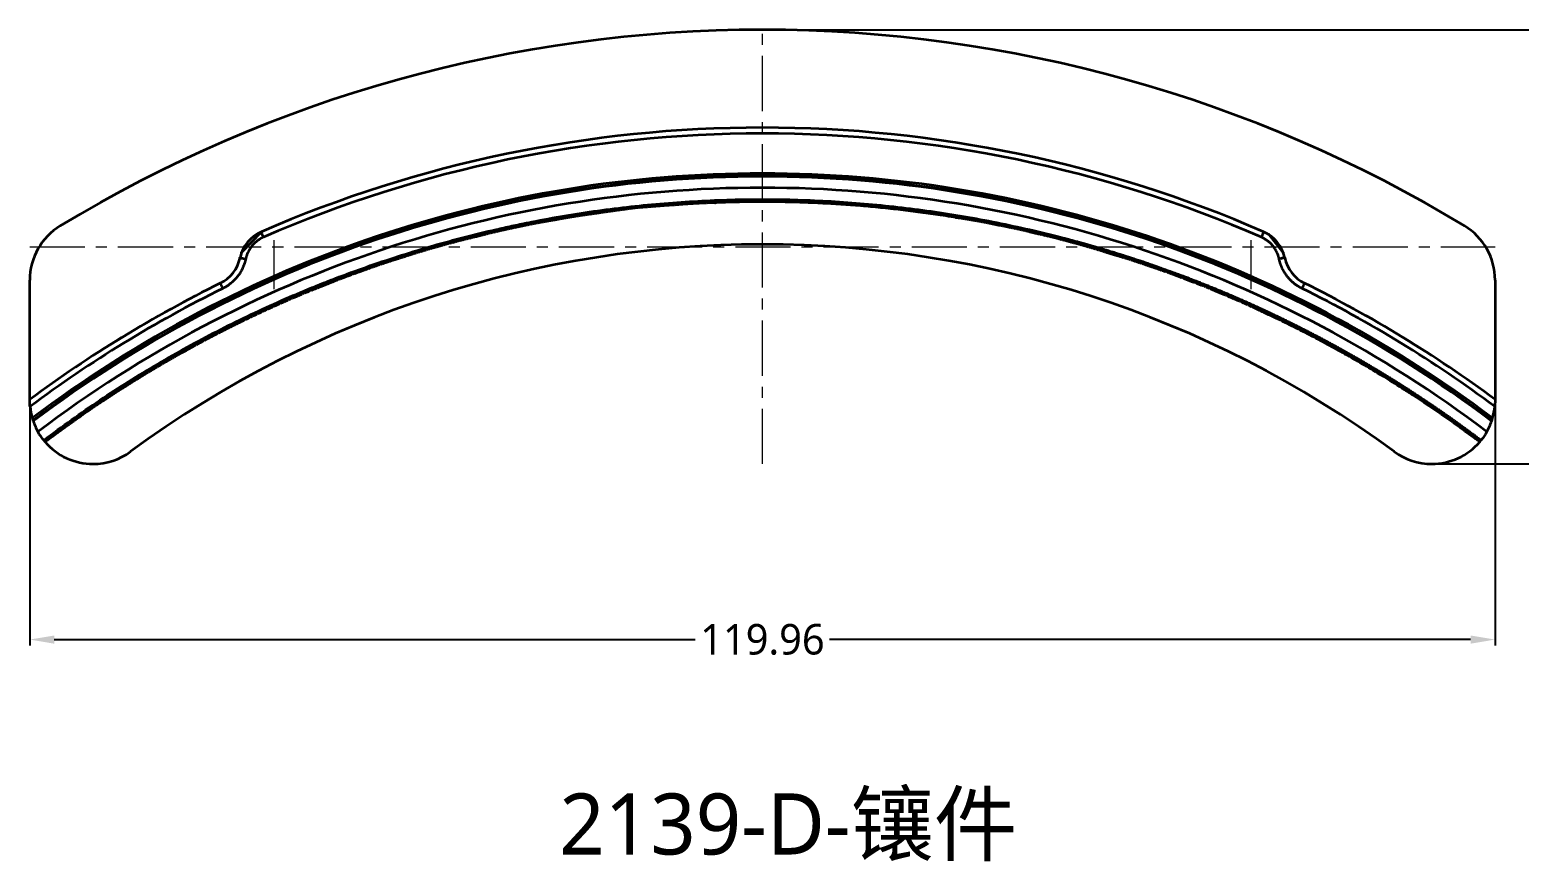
# Model space of a CAD drawing. Header units: millimetres. Extents: x 105 to 303, y 156 to 233.
# Drawn here: x 105.4 to 227.3, y 155.7 to 223.7 of the extents above; entities that cross this region are included whole.
import ezdxf
from ezdxf.lldxf.tags import DXFTag

# ---------------------------------------------------------------- set-up
doc = ezdxf.new("R2010")
doc.units = ezdxf.units.MM
doc.linetypes.add('CENTER', pattern=[50.8, 31.75, -6.35, 6.35, -6.35])
doc.layers.add('4', color=7, linetype='Continuous', true_color=0xffffff)
doc.layers.add('dim', color=82, linetype='Continuous', lineweight=9)
doc.layers.add('screw', color=33, linetype='Continuous', lineweight=13)
doc.styles.add('Capful-A', font='')
doc.styles.get('Capful-A').set_extended_font_data('Microsoft YaHei')
tags = doc.linetypes.add('DASHED', pattern=[25.72, 12.86, -12.86]).pattern_tags.tags
tags[6:7] = [DXFTag(74, 4), DXFTag(75, 0), DXFTag(340, '0'), DXFTag(46, 0.0), DXFTag(50, 0.0), DXFTag(44, 0.0), DXFTag(45, 0.0)]
tags[4:5] = [DXFTag(74, 4), DXFTag(75, 0), DXFTag(340, '0'), DXFTag(46, 0.0), DXFTag(50, 0.0), DXFTag(44, 0.0), DXFTag(45, 0.0)]
doc.dimstyles.new('Capful-A-1.0', dxfattribs={"dimtxt": 2.5, "dimasz": 2.5, "dimexe": 1.5, "dimexo": 1, "dimgap": 1.5, "dimtad": 0, "dimdsep": 46, "dimtxsty": 'Capful-A', "dimcen": 0, "dimclrt": 7, "dimazin": 2, "dimtfac": 1, "dimtmove": 0, "dimatfit": 3, "dimfxl": 0, "dimtolj": 1, "dimtzin": 0, "dimarcsym": 0})

# ---------------------------------------------------------------- blocks, each defined once
blk = doc.blocks.new('*D34')
at = {"layer": 'Defpoints', "color": 0, "transparency": 16777216}
for p in [(165.34, 223.73), (220.14, 188.19), (240.62, 188.19)]:
    blk.add_point(p, dxfattribs=at)
at = {"layer": 'dim', "color": 0, "lineweight": -2, "transparency": 16777216}
for p, q in [((165.84, 223.73), (241.12, 223.73)), ((240.62, 221.73), (240.62, 210.49)), ((240.62, 190.19), (240.62, 201.42)), ((220.64, 188.19), (241.12, 188.19))]:
    blk.add_line(p, q, dxfattribs=at)
at = {"layer": 'dim', "color": 0, "transparency": 16777216}
for points in [[(240.29, 221.73), (240.95, 221.73), (240.62, 223.73)], [(240.29, 190.19), (240.95, 190.19), (240.62, 188.19)]]:
    blk.add_solid(points, dxfattribs=at)
at = {"layer": 'dim', "color": 7, "transparency": 16777216, "insert": (240.62, 205.96), "char_height": 2.5, "attachment_point": 5, "rotation": 90, "style": 'Capful-A', "bg_fill": 3, "box_fill_scale": 1.1, "bg_fill_color": 256, "bg_fill_true_color": 13158600, "bg_fill_transparency": 0}
blk.add_mtext('\\A1;35.53', dxfattribs=at)
blk = doc.blocks.new('*D37')
at = {"layer": 'Defpoints', "color": 0, "transparency": 16777216}
for p in [(225.32, 195.73), (105.36, 193.49), (225.32, 173.82)]:
    blk.add_point(p, dxfattribs=at)
at = {"layer": 'dim', "color": 0, "lineweight": -2, "transparency": 16777216}
for p, q in [((225.32, 195.23), (225.32, 173.32)), ((105.36, 193), (105.36, 173.32)), ((107.36, 173.82), (159.83, 173.82)), ((223.32, 173.82), (170.84, 173.82))]:
    blk.add_line(p, q, dxfattribs=at)
at = {"layer": 'dim', "color": 0, "transparency": 16777216}
for points in [[(107.36, 174.15), (107.36, 173.48), (105.36, 173.82)], [(223.32, 174.15), (223.32, 173.48), (225.32, 173.82)]]:
    blk.add_solid(points, dxfattribs=at)
at = {"layer": 'dim', "color": 7, "transparency": 16777216, "insert": (165.34, 173.82), "char_height": 2.5, "attachment_point": 5, "style": 'Capful-A', "bg_fill": 3, "box_fill_scale": 1.1, "bg_fill_color": 256, "bg_fill_true_color": 13158600, "bg_fill_transparency": 0}
blk.add_mtext('\\A1;119.96', dxfattribs=at)

msp = doc.modelspace()

# ---------------------------------------------------------------- linework, layer by layer
at = {"layer": '4', "color": 7, "linetype": 'Continuous', "lineweight": 35}
for p, q in [((124.305, 207.174), (122.697, 205.498)), ((206.821, 206.963), (206.802, 206.987)), ((207.987, 205.467), (206.856, 206.919)), ((122.665, 205.464), (122.648, 205.446)), ((208.043, 205.396), (208.023, 205.421)), ((105.357, 193.463), (105.357, 203.244)), ((225.317, 203.244), (225.317, 193.463))]:
    msp.add_line(p, q, dxfattribs=at)
at = {"layer": '4', "color": 8, "linetype": 'DASHED', "lineweight": 18}
for p, q in [((124.289, 207.211), (124.289, 207.21)), ((125.338, 206.503), (125.338, 203.103)), ((205.337, 206.503), (205.337, 203.103)), ((206.384, 207.21), (206.384, 207.211)), ((206.856, 206.919), (206.821, 206.963)), ((122.697, 205.498), (122.665, 205.464)), ((208.023, 205.421), (207.987, 205.467)), ((120.926, 203.001), (120.926, 203.001)), ((125.338, 203.103), (125.338, 202.503)), ((205.337, 203.103), (205.337, 202.503)), ((209.747, 203.001), (209.747, 203.001))]:
    msp.add_line(p, q, dxfattribs=at)
at = {"layer": '4', "color": 7, "linetype": 'Continuous', "lineweight": 35}
for centre, radius, start, end in [((165.337, 112.765), 110.96, 90, 121.20185), ((165.337, 112.765), 110.96, 58.79815, 90), ((165.337, 112.765), 102.955, 90, 113.48129), ((165.337, 112.765), 102.477, 90, 113.49086), ((165.337, 112.765), 102.955, 66.51868, 90), ((165.337, 112.765), 102.477, 66.50792, 90), ((165.337, 112.765), 99.202, 90, 127.05451), ((165.337, 112.765), 99.011, 52.90566, 127.09434), ((165.337, 112.765), 99.001, 90, 127.09629), ((165.337, 112.765), 98.958, 90, 127.10451), ((165.337, 112.765), 99.202, 52.94549, 90), ((165.337, 112.765), 99.001, 52.90371, 90), ((165.337, 112.765), 98.958, 52.89549, 90), ((165.337, 112.765), 98.032, 90, 127.22818), ((165.337, 112.765), 98.032, 52.77182, 90), ((110.537, 203.244), 5.18, 121.20185, 180), ((220.137, 203.244), 5.18, 0, 58.79815), ((165.337, 118.801), 87.361, 53.68891, 126.31109), ((165.337, 112.765), 100.547, 116.19589, 126.62216), ((165.337, 112.765), 100.07, 116.20447, 126.80913), ((165.337, 112.765), 100.07, 53.19087, 63.79553), ((165.337, 112.765), 100.547, 53.37784, 63.80423), ((110.537, 193.372), 5.18, 185.39819, 196.11341), ((220.137, 193.372), 5.18, 343.88659, 354.60181), ((110.537, 193.372), 5.18, 198.97339, 209.4959), ((220.137, 193.372), 5.18, 330.5041, 341.02661), ((110.537, 193.372), 5.18, 220.64252, 270), ((110.537, 193.372), 5.18, 270, 306.31109), ((220.137, 193.372), 5.18, 233.68891, 270), ((220.137, 193.372), 5.18, 270, 319.31688)]:
    msp.add_arc(centre, radius, start, end, dxfattribs=at)
at = {"layer": '4', "color": 8, "linetype": 'DASHED', "lineweight": 18}
for radius, start, end in [(102.98, 90, 113.49057), (102.98, 66.62163, 113.38738), (102.98, 66.50943, 90), (100.572, 116.20447, 126.61158), (100.573, 116.3057, 126.61146), (100.572, 53.38842, 63.79564), (100.573, 53.38849, 63.69318)]:
    msp.add_arc((165.337, 112.765), radius, start, end, dxfattribs=at)
at = {"layer": '4', "color": 7, "linetype": 'Continuous', "lineweight": 35}
for centre, major_axis, ratio, start_param, end_param in [((125.524, 204.424), (-2.518, 1.674), 0.9980567, 5.7097251, 6.6587704), ((205.15, 204.424), (2.518, 1.674), 0.9980567, 5.907596, 6.8566258), ((119.612, 205.694), (2.567, -1.598), 0.9980997, 5.7273542, 6.6290818), ((211.061, 205.694), (2.567, 1.598), 0.9980997, 2.7957009, 3.6973566)]:
    msp.add_ellipse(centre, major_axis=major_axis, ratio=ratio, start_param=start_param, end_param=end_param, dxfattribs=at)
for points, degree, knots in [([(106.494, 190.133), (108.001, 191.27), (109.534, 192.359), (112.648, 194.439), (114.228, 195.429), (117.428, 197.311), (120.669, 199.094), (125.631, 201.469), (130.676, 203.545), (135.784, 205.322), (139.22, 206.308), (141.804, 206.975), (143.098, 207.29), (144.609, 207.625), (145.365, 207.785), (145.743, 207.863), (145.932, 207.901), (146.027, 207.92), (146.074, 207.93), (146.098, 207.935), (146.108, 207.937), (146.113, 207.938), (146.115, 207.938), (146.118, 207.939), (147.916, 208.299), (151.526, 208.919), (156.972, 209.541), (160.613, 209.751), (163.344, 209.832), (164.311, 209.847), (165.278, 209.848), (165.363, 209.848), (165.391, 209.848), (165.448, 209.848), (165.59, 209.848), (165.959, 209.847), (166.753, 209.84), (169.252, 209.792), (173.342, 209.571), (178.784, 208.97), (184.197, 208.063), (187.774, 207.254), (189.552, 206.799)], 3, [0, 0, 0, 0, 0.0625, 0.0625, 0.125, 0.125, 0.1875, 0.25, 0.3125, 0.375, 0.4375, 0.4375, 0.46875, 0.484375, 0.4921875, 0.4960937, 0.4980469, 0.4990234, 0.4995117, 0.4997559, 0.4998779, 0.4998779, 0.499939, 0.499939, 0.5, 0.5625, 0.625, 0.6875, 0.6875, 0.71875, 0.7207031, 0.7207031, 0.7216797, 0.7216797, 0.7226562, 0.7265625, 0.734375, 0.75, 0.8125, 0.875, 0.9375, 1, 1, 1, 1]), ([(224.065, 189.995), (223.782, 190.208), (223.169, 190.645), (222.538, 191.132), (221.891, 191.598), (221.237, 192.053), (220.582, 192.506), (219.924, 192.956), (219.264, 193.403), (218.597, 193.84), (217.918, 194.256), (217.911, 194.261), (217.903, 194.265), (217.896, 194.27), (217.889, 194.275), (217.882, 194.279), (217.874, 194.284), (217.867, 194.289), (217.86, 194.293), (217.853, 194.298), (217.846, 194.302), (217.838, 194.307), (217.831, 194.312), (217.824, 194.316), (217.817, 194.321), (217.809, 194.325), (217.802, 194.33), (212.246, 197.877), (206.263, 200.645), (206.255, 200.648), (206.247, 200.652), (206.239, 200.655), (206.231, 200.659), (206.224, 200.663), (206.216, 200.666), (206.208, 200.67), (206.2, 200.673), (206.192, 200.677), (206.185, 200.681), (206.177, 200.684), (206.169, 200.688), (206.161, 200.691), (206.154, 200.695), (206.146, 200.699), (206.138, 200.702), (205.42, 201.048), (204.694, 201.376), (203.962, 201.693), (203.229, 202.006), (202.491, 202.309), (201.76, 202.627), (201.016, 202.911), (200.27, 203.193), (199.527, 203.482), (198.783, 203.768), (198.03, 204.031), (197.277, 204.29), (196.522, 204.547), (195.766, 204.801), (195.007, 205.043), (194.243, 205.269), (194.226, 205.274), (194.21, 205.279), (194.193, 205.284), (194.177, 205.289), (194.161, 205.294), (194.144, 205.299), (194.128, 205.304), (194.111, 205.309), (194.095, 205.314), (194.079, 205.319), (194.062, 205.324), (194.046, 205.329), (194.029, 205.334), (194.013, 205.34), (193.996, 205.345), (193.964, 205.355), (193.947, 205.36), (193.931, 205.365), (193.914, 205.37), (193.898, 205.375), (193.882, 205.38), (193.865, 205.385), (193.849, 205.39), (193.832, 205.395), (193.816, 205.4), (193.8, 205.405), (193.783, 205.41), (193.767, 205.415), (193.75, 205.42), (193.734, 205.425), (193.718, 205.43), (192.958, 205.672), (192.194, 205.898), (191.426, 206.112), (190.657, 206.324), (189.887, 206.53), (189.116, 206.732), (188.341, 206.916), (187.564, 207.096), (186.79, 207.287), (186.012, 207.457), (185.231, 207.618), (184.449, 207.775), (183.668, 207.933), (182.884, 208.075), (182.098, 208.212), (181.31, 208.332), (181.302, 208.334), (181.294, 208.335), (181.285, 208.336), (181.277, 208.338), (181.268, 208.339), (181.26, 208.34), (181.251, 208.342), (181.243, 208.343), (181.234, 208.345), (181.226, 208.346), (181.217, 208.347), (181.209, 208.349), (181.2, 208.35), (181.192, 208.352), (181.183, 208.353), (181.175, 208.354), (174.673, 209.425), (168.086, 209.61), (164.797, 209.703), (161.509, 209.573), (161.492, 209.573), (161.475, 209.572), (161.457, 209.571), (161.44, 209.571), (161.423, 209.57), (161.406, 209.569), (161.389, 209.569), (161.372, 209.568), (160.582, 209.543), (159.792, 209.501), (159.003, 209.453), (158.216, 209.388), (157.427, 209.34), (156.639, 209.278), (155.85, 209.216), (155.062, 209.155), (155.048, 209.154), (155.034, 209.152), (155.019, 209.151), (155.005, 209.149), (154.991, 209.148), (154.976, 209.146), (154.962, 209.145), (154.931, 209.141), (154.914, 209.14), (154.898, 209.138), (154.881, 209.136), (154.864, 209.134), (154.848, 209.132), (154.831, 209.131), (154.814, 209.129), (154.034, 209.021), (153.253, 208.915), (152.472, 208.808), (151.693, 208.688), (150.912, 208.585), (150.132, 208.466), (149.354, 208.339), (148.579, 208.197), (148.562, 208.194), (148.545, 208.191), (148.529, 208.188), (148.512, 208.185), (148.495, 208.182), (148.478, 208.179), (148.461, 208.176), (148.427, 208.17), (148.411, 208.167), (148.394, 208.164), (148.377, 208.161), (148.36, 208.158), (148.343, 208.155), (148.326, 208.152), (148.309, 208.149), (147.532, 208.019), (146.757, 207.875), (145.984, 207.723), (145.213, 207.56), (144.442, 207.397), (143.673, 207.224), (142.906, 207.043), (142.142, 206.848), (142.126, 206.844), (142.109, 206.84), (142.092, 206.835), (142.076, 206.831), (142.059, 206.827), (142.042, 206.823), (142.026, 206.819), (142.001, 206.813), (141.993, 206.811), (141.984, 206.809), (141.976, 206.807), (141.968, 206.805), (141.959, 206.803), (141.951, 206.801), (141.943, 206.799), (141.934, 206.797), (141.926, 206.794), (141.918, 206.792), (141.909, 206.79), (141.901, 206.788), (141.893, 206.786), (141.884, 206.784), (141.876, 206.782), (141.093, 206.596), (140.312, 206.396), (139.534, 206.188), (138.759, 205.969), (137.984, 205.75), (137.212, 205.52), (136.442, 205.284), (135.675, 205.037), (134.907, 204.794), (134.143, 204.54), (133.381, 204.279), (132.622, 204.009), (131.864, 203.737), (131.109, 203.456), (130.357, 203.167), (129.611, 202.864), (129.603, 202.861), (129.595, 202.858), (129.587, 202.855), (129.579, 202.852), (129.571, 202.848), (129.563, 202.845), (129.555, 202.842), (129.547, 202.839), (129.539, 202.836), (129.531, 202.833), (129.523, 202.83), (129.515, 202.826), (129.507, 202.823), (129.499, 202.82), (129.491, 202.817), (129.475, 202.811), (129.467, 202.807), (129.459, 202.804), (129.451, 202.801), (129.443, 202.798), (129.435, 202.795), (129.427, 202.792), (129.419, 202.789), (129.412, 202.785), (129.404, 202.782), (129.396, 202.779), (129.388, 202.776), (129.38, 202.773), (129.372, 202.77), (129.364, 202.766), (129.356, 202.763), (128.612, 202.476), (127.874, 202.176), (127.139, 201.869), (126.408, 201.552), (125.677, 201.234), (124.95, 200.907), (124.227, 200.573), (123.507, 200.231), (122.787, 199.889), (122.071, 199.539), (121.358, 199.183), (120.649, 198.819), (119.942, 198.452), (119.239, 198.077), (118.539, 197.695), (117.845, 197.304), (117.83, 197.295), (117.815, 197.287), (117.8, 197.279), (117.785, 197.27), (117.77, 197.262), (117.755, 197.253), (117.74, 197.245), (117.725, 197.237), (117.71, 197.228), (117.695, 197.22), (117.68, 197.211), (117.665, 197.203), (117.65, 197.195), (117.635, 197.186), (117.62, 197.178), (117.564, 197.146), (117.522, 197.122), (117.48, 197.099), (117.438, 197.075), (117.396, 197.052), (117.354, 197.028), (117.312, 197.005), (117.271, 196.981), (116.352, 196.463), (115.441, 195.929), (114.537, 195.385), (113.64, 194.829), (112.747, 194.266), (111.861, 193.692), (110.982, 193.108), (110.111, 192.512), (110.072, 192.485), (110.032, 192.457), (109.993, 192.43), (109.953, 192.403), (109.914, 192.375), (109.874, 192.348), (109.835, 192.321), (109.728, 192.246), (109.66, 192.2), (109.592, 192.153), (109.525, 192.106), (108.83, 191.62), (108.14, 191.126), (107.455, 190.626), (106.774, 190.119), (106.728, 190.086), (106.682, 190.052), (106.641, 190.023), (106.606, 189.998)], 2, [0, 0, 0, 0.0056188, 0.0119392, 0.0182609, 0.0245833, 0.0309052, 0.037227, 0.0435489, 0.0498711, 0.0561926, 0.0593868, 0.0594549, 0.059523, 0.059591, 0.0596591, 0.0597271, 0.0597952, 0.0598633, 0.0599313, 0.0599994, 0.0600674, 0.0601355, 0.0602036, 0.0602716, 0.0603397, 0.0604418, 0.0604418, 0.1648668, 0.1648668, 0.1649689, 0.165037, 0.165105, 0.1651731, 0.1652412, 0.1653092, 0.1653773, 0.1654453, 0.1655134, 0.1655815, 0.1656495, 0.1657176, 0.1657857, 0.1658537, 0.1659218, 0.1691159, 0.1754369, 0.1817586, 0.1880803, 0.1944027, 0.2007253, 0.2070473, 0.2133691, 0.2196907, 0.2260124, 0.2323345, 0.2386565, 0.2449783, 0.2512998, 0.2576214, 0.2639423, 0.2671704, 0.2673066, 0.2674427, 0.2675788, 0.267715, 0.2678511, 0.2679872, 0.2681233, 0.2682595, 0.2683956, 0.2685317, 0.2686679, 0.268804, 0.2689401, 0.2690763, 0.2692805, 0.2694847, 0.2696208, 0.2697569, 0.2698931, 0.2700292, 0.2701653, 0.2703015, 0.2704376, 0.2705737, 0.2707099, 0.270846, 0.2709822, 0.2711183, 0.2712544, 0.2713906, 0.2746189, 0.2809401, 0.2872619, 0.2935837, 0.2999055, 0.3062275, 0.3125494, 0.318871, 0.3251926, 0.3315148, 0.337837, 0.3441588, 0.3504806, 0.3568026, 0.3631243, 0.3694453, 0.3726395, 0.3727076, 0.3727756, 0.3728437, 0.3729118, 0.3729798, 0.3730479, 0.373116, 0.373184, 0.3732521, 0.3733202, 0.3733882, 0.3734563, 0.3735244, 0.3735924, 0.3736945, 0.3736945, 0.4780809, 0.4780809, 0.5302906, 0.5302906, 0.5304946, 0.5306305, 0.5307665, 0.5309024, 0.5310384, 0.5311744, 0.5313103, 0.5345153, 0.5407896, 0.5470642, 0.5533385, 0.5596121, 0.5658861, 0.5721607, 0.5784352, 0.5816296, 0.5817442, 0.5818587, 0.5819732, 0.5820877, 0.5822023, 0.5823168, 0.5824886, 0.5826878, 0.5828206, 0.5829534, 0.5830862, 0.583219, 0.5833518, 0.5834846, 0.5866791, 0.5929352, 0.5991915, 0.605447, 0.6117023, 0.6179583, 0.6242145, 0.6304704, 0.6336662, 0.6338021, 0.6339381, 0.634074, 0.63421, 0.634346, 0.6344819, 0.6346858, 0.6348898, 0.6350257, 0.6351617, 0.6352977, 0.6354336, 0.6355696, 0.6357056, 0.6389003, 0.6451543, 0.6514088, 0.6576633, 0.6639177, 0.6701721, 0.6764266, 0.6826806, 0.6858753, 0.6860113, 0.6861473, 0.6862832, 0.6864192, 0.6865552, 0.6866912, 0.6868951, 0.686997, 0.687065, 0.6871329, 0.6872009, 0.6872688, 0.6873368, 0.6874047, 0.6874727, 0.6875406, 0.6876086, 0.6876765, 0.6877445, 0.6878124, 0.6878803, 0.6879483, 0.6911759, 0.6975638, 0.7039521, 0.7103406, 0.716729, 0.7231174, 0.7295059, 0.7358942, 0.7422824, 0.7486707, 0.7550592, 0.7614476, 0.767836, 0.7742244, 0.7806128, 0.7870006, 0.7902282, 0.7902962, 0.7903641, 0.790432, 0.7905, 0.7905679, 0.7906359, 0.7907038, 0.7907718, 0.7908397, 0.7909077, 0.7909756, 0.7910436, 0.7911115, 0.7911795, 0.7912814, 0.7913835, 0.7914516, 0.7915196, 0.7915877, 0.7916557, 0.7917238, 0.7917919, 0.7918599, 0.791928, 0.791996, 0.7920641, 0.7921322, 0.7922002, 0.7922683, 0.7923363, 0.7955302, 0.8018504, 0.8081711, 0.8144919, 0.8208126, 0.8271334, 0.8334543, 0.839775, 0.8460956, 0.8524163, 0.8587372, 0.865058, 0.8713788, 0.8776996, 0.8840204, 0.8903409, 0.893569, 0.8937052, 0.8938413, 0.8939774, 0.8941136, 0.8942497, 0.8943858, 0.8945219, 0.8946581, 0.8947942, 0.8949303, 0.8950665, 0.8952026, 0.8953387, 0.8954748, 0.895679, 0.8962504, 0.8966314, 0.8970123, 0.8973933, 0.8977742, 0.8981551, 0.8985361, 0.9029135, 0.9112879, 0.9196626, 0.9280373, 0.9364121, 0.9447868, 0.9531616, 0.9615363, 0.9659141, 0.9662951, 0.9666761, 0.967057, 0.967438, 0.967819, 0.9681999, 0.9687714, 0.9697512, 0.9704045, 0.9710577, 0.9747514, 0.9814855, 0.9882198, 0.9949541, 0.9985466, 0.9989973, 0.999448, 1, 1, 1]), ([(124.489, 206.749), (124.476, 206.78), (124.463, 206.81), (124.438, 206.869), (124.425, 206.898), (124.401, 206.954), (124.389, 206.981), (124.367, 207.031), (124.357, 207.054), (124.339, 207.097), (124.33, 207.116), (124.316, 207.15), (124.309, 207.164), (124.299, 207.187), (124.295, 207.196), (124.29, 207.208), (124.289, 207.211), (124.289, 207.211)], 3, [0, 0, 0, 0, 0.125, 0.125, 0.25, 0.25, 0.375, 0.375, 0.5, 0.5, 0.625, 0.625, 0.75, 0.75, 0.875, 0.875, 1, 1, 1, 1]), ([(189.552, 206.799), (192.674, 205.997), (195.756, 205.04), (201.81, 202.826), (204.782, 201.569), (210.586, 198.767), (213.419, 197.222), (218.917, 193.86), (221.582, 192.043), (224.151, 190.098)], 3, [0, 0, 0, 0, 0.25, 0.25, 0.5, 0.5, 0.75, 0.75, 1, 1, 1, 1]), ([(189.552, 206.799), (189.604, 206.785), (189.707, 206.759), (189.861, 206.719), (190.015, 206.679), (190.17, 206.639), (190.324, 206.598), (190.478, 206.557), (190.632, 206.516), (190.786, 206.474), (190.941, 206.433), (191.095, 206.391), (191.249, 206.348), (191.403, 206.306), (191.557, 206.263), (191.711, 206.22), (191.865, 206.177), (192.019, 206.133), (192.173, 206.089), (192.327, 206.045), (192.481, 206.001), (192.635, 205.956), (192.788, 205.911), (192.942, 205.866), (193.096, 205.82), (193.25, 205.775), (193.403, 205.729), (193.557, 205.682), (193.711, 205.636), (193.864, 205.589), (194.018, 205.542), (194.171, 205.495), (194.325, 205.447), (194.478, 205.399), (194.632, 205.351), (194.785, 205.303), (194.938, 205.254), (195.092, 205.205), (195.245, 205.156), (195.398, 205.107), (195.551, 205.057), (195.705, 205.007), (195.858, 204.957), (196.011, 204.907), (196.164, 204.856), (196.317, 204.805), (196.47, 204.753), (196.623, 204.702), (196.776, 204.65), (196.928, 204.598), (197.081, 204.546), (197.234, 204.493), (197.387, 204.44), (197.539, 204.387), (197.692, 204.333), (197.844, 204.28), (197.997, 204.226), (198.149, 204.172), (198.302, 204.117), (198.454, 204.062), (198.606, 204.007), (198.759, 203.952), (198.911, 203.896), (199.063, 203.841), (199.215, 203.784), (199.367, 203.728), (199.519, 203.671), (199.671, 203.614), (199.823, 203.557), (199.975, 203.5), (200.127, 203.442), (200.278, 203.384), (200.43, 203.326), (200.582, 203.267), (200.733, 203.209), (200.885, 203.15), (201.036, 203.09), (201.188, 203.031), (201.339, 202.971), (201.49, 202.911), (201.641, 202.85), (201.793, 202.79), (201.944, 202.729), (202.095, 202.667), (202.246, 202.606), (202.397, 202.544), (202.548, 202.482), (202.698, 202.42), (202.849, 202.357), (203, 202.294), (203.15, 202.231), (203.301, 202.168), (203.451, 202.104), (203.602, 202.04), (203.752, 201.976), (203.902, 201.912), (204.053, 201.847), (204.203, 201.782), (204.353, 201.717), (204.503, 201.651), (204.653, 201.586), (204.803, 201.52), (204.953, 201.453), (205.102, 201.387), (205.252, 201.32), (205.402, 201.253), (205.551, 201.185), (205.7, 201.118), (205.85, 201.05), (205.999, 200.981), (206.148, 200.913), (206.298, 200.844), (206.447, 200.775), (206.596, 200.706), (206.745, 200.636), (206.893, 200.567), (207.042, 200.496), (207.191, 200.426), (207.339, 200.355), (207.488, 200.285), (207.636, 200.213), (207.785, 200.142), (207.933, 200.07), (208.081, 199.998), (208.229, 199.926), (208.378, 199.853), (208.526, 199.781), (208.673, 199.708), (208.821, 199.634), (208.969, 199.561), (209.117, 199.487), (209.264, 199.413), (209.412, 199.338), (209.559, 199.263), (209.706, 199.189), (209.853, 199.113), (210.001, 199.038), (210.148, 198.962), (210.295, 198.886), (210.441, 198.81), (210.588, 198.733), (210.735, 198.656), (210.881, 198.579), (211.028, 198.502), (211.174, 198.424), (211.321, 198.346), (211.467, 198.268), (211.613, 198.19), (211.759, 198.111), (211.905, 198.032), (212.051, 197.953), (212.197, 197.873), (212.342, 197.793), (212.488, 197.713), (212.633, 197.633), (212.779, 197.552), (212.924, 197.471), (213.069, 197.39), (213.214, 197.309), (213.359, 197.227), (213.504, 197.145), (213.649, 197.063), (213.793, 196.98), (213.938, 196.898), (214.082, 196.815), (214.227, 196.731), (214.371, 196.648), (214.515, 196.564), (214.659, 196.48), (214.803, 196.395), (214.947, 196.311), (215.091, 196.226), (215.234, 196.141), (215.378, 196.055), (215.521, 195.969), (215.664, 195.884), (215.808, 195.797), (215.951, 195.711), (216.094, 195.624), (216.237, 195.537), (216.379, 195.45), (216.522, 195.362), (216.664, 195.274), (216.807, 195.186), (216.949, 195.098), (217.091, 195.009), (217.233, 194.92), (217.375, 194.831), (217.517, 194.741), (217.659, 194.652), (217.801, 194.561), (217.942, 194.471), (218.083, 194.381), (218.225, 194.29), (218.366, 194.199), (218.507, 194.107), (218.648, 194.016), (218.788, 193.924), (218.929, 193.832), (219.07, 193.739), (219.21, 193.647), (219.35, 193.554), (219.491, 193.461), (219.631, 193.367), (219.771, 193.273), (219.91, 193.179), (220.05, 193.085), (220.19, 192.99), (220.329, 192.896), (220.468, 192.801), (220.607, 192.705), (220.747, 192.61), (220.885, 192.514), (221.024, 192.418), (221.163, 192.321), (221.301, 192.225), (221.44, 192.128), (221.578, 192.03), (221.716, 191.933), (221.854, 191.835), (221.992, 191.737), (222.13, 191.639), (222.267, 191.54), (222.405, 191.442), (222.542, 191.343), (222.679, 191.243), (222.816, 191.144), (222.953, 191.044), (223.09, 190.944), (223.227, 190.843), (223.363, 190.743), (223.5, 190.642), (223.636, 190.541), (223.772, 190.439), (223.908, 190.337), (224.044, 190.235), (224.134, 190.167), (224.18, 190.133)], 3, [0, 0, 0, 0, 0.0041196, 0.0082404, 0.0123624, 0.0164855, 0.0206097, 0.0247351, 0.0288617, 0.0329894, 0.0371182, 0.0412483, 0.0453794, 0.0495118, 0.0536453, 0.0577799, 0.0619157, 0.0660526, 0.0701907, 0.07433, 0.0784704, 0.082612, 0.0867547, 0.0908986, 0.0950436, 0.0991898, 0.1033371, 0.1074856, 0.1116353, 0.1157861, 0.119938, 0.1240911, 0.1282454, 0.1324008, 0.1365574, 0.1407152, 0.1448741, 0.1490341, 0.1531953, 0.1573577, 0.1615212, 0.1656859, 0.1698517, 0.1740187, 0.1781869, 0.1823562, 0.1865267, 0.1906983, 0.1948711, 0.199045, 0.2032201, 0.2073963, 0.2115737, 0.2157523, 0.219932, 0.2241129, 0.2282949, 0.2324781, 0.2366625, 0.240848, 0.2450347, 0.2492225, 0.2534115, 0.2576016, 0.2617929, 0.2659854, 0.270179, 0.2743738, 0.2785697, 0.2827668, 0.286965, 0.2911645, 0.295365, 0.2995667, 0.3037696, 0.3079737, 0.3121789, 0.3163853, 0.3205928, 0.3248015, 0.3290113, 0.3332223, 0.3374345, 0.3416478, 0.3458623, 0.3500779, 0.3542947, 0.3585127, 0.3627318, 0.3669521, 0.3711735, 0.3753961, 0.3796199, 0.3838448, 0.3880709, 0.3922982, 0.3965266, 0.4007561, 0.4049869, 0.4092188, 0.4134518, 0.417686, 0.4219214, 0.4261579, 0.4303956, 0.4346345, 0.4388745, 0.4431157, 0.447358, 0.4516015, 0.4558462, 0.460092, 0.464339, 0.4685872, 0.4728365, 0.477087, 0.4813386, 0.4855914, 0.4898454, 0.4941005, 0.4983568, 0.5026143, 0.5068729, 0.5111327, 0.5153936, 0.5196557, 0.523919, 0.5281834, 0.532449, 0.5367158, 0.5409837, 0.5452528, 0.549523, 0.5537945, 0.558067, 0.5623408, 0.5666157, 0.5708918, 0.575169, 0.5794474, 0.583727, 0.5880077, 0.5922896, 0.5965727, 0.6008569, 0.6051423, 0.6094288, 0.6137165, 0.6180054, 0.6222955, 0.6265867, 0.6308791, 0.6351726, 0.6394673, 0.6437632, 0.6480603, 0.6523585, 0.6566578, 0.6609584, 0.6652601, 0.669563, 0.673867, 0.6781722, 0.6824786, 0.6867861, 0.6910948, 0.6954047, 0.6997157, 0.7040279, 0.7083413, 0.7126558, 0.7169716, 0.7212884, 0.7256065, 0.7299257, 0.734246, 0.7385676, 0.7428903, 0.7472142, 0.7515392, 0.7558654, 0.7601928, 0.7645214, 0.7688511, 0.773182, 0.777514, 0.7818473, 0.7861816, 0.7905172, 0.7948539, 0.7991918, 0.8035309, 0.8078711, 0.8122125, 0.8165551, 0.8208989, 0.8252438, 0.8295898, 0.8339371, 0.8382855, 0.8426351, 0.8469859, 0.8513378, 0.8556909, 0.8600452, 0.8644006, 0.8687572, 0.873115, 0.8774739, 0.8818341, 0.8861953, 0.8905578, 0.8949214, 0.8992862, 0.9036522, 0.9080194, 0.9123877, 0.9167572, 0.9211278, 0.9254996, 0.9298726, 0.9342468, 0.9386221, 0.9429987, 0.9473763, 0.9517552, 0.9561352, 0.9605164, 0.9648988, 0.9692824, 0.9736671, 0.978053, 0.98244, 0.9868283, 0.9912177, 0.9956082, 1, 1, 1, 1]), ([(206.384, 207.211), (206.384, 207.211), (206.383, 207.208), (206.378, 207.196), (206.374, 207.187), (206.364, 207.164), (206.358, 207.15), (206.343, 207.116), (206.335, 207.097), (206.316, 207.054), (206.306, 207.031), (206.284, 206.981), (206.273, 206.954), (206.249, 206.898), (206.236, 206.869), (206.21, 206.81), (206.197, 206.78), (206.184, 206.749)], 3, [0, 0, 0, 0, 0.1244308, 0.1244308, 0.2495121, 0.2495121, 0.3745934, 0.3745934, 0.4996748, 0.4996748, 0.6247561, 0.6247561, 0.7498374, 0.7498374, 0.8749187, 0.8749187, 1, 1, 1, 1]), ([(122.543, 205.075), (122.541, 205.076), (122.543, 205.075), (122.553, 205.073), (122.561, 205.072), (122.575, 205.069), (122.577, 205.068), (122.58, 205.068)], 3, [0, 0, 0, 0, 0.4521818, 0.4521818, 0.9043636, 0.9043636, 1, 1, 1, 1]), ([(122.58, 205.068), (122.59, 205.065), (122.602, 205.063), (122.633, 205.056), (122.654, 205.052), (122.7, 205.042), (122.725, 205.037), (122.78, 205.025), (122.809, 205.019), (122.87, 205.006), (122.902, 204.999), (122.968, 204.985), (123.001, 204.978), (123.034, 204.971)], 3, [0, 0, 0, 0, 0.1362184, 0.1362184, 0.3089747, 0.3089747, 0.481731, 0.481731, 0.6544873, 0.6544873, 0.8272437, 0.8272437, 1, 1, 1, 1]), ([(207.997, 205.047), (207.997, 205.047), (207.997, 205.047), (207.987, 205.045), (207.976, 205.042), (207.953, 205.038), (207.941, 205.035), (207.902, 205.027), (207.873, 205.021), (207.812, 205.007), (207.779, 205), (207.71, 204.986), (207.675, 204.978), (207.639, 204.971)], 3, [0, 0, 0, 0, 0.0003124, 0.0003124, 0.1252734, 0.1252734, 0.2502343, 0.2502343, 0.5001562, 0.5001562, 0.7500781, 0.7500781, 1, 1, 1, 1]), ([(209.525, 202.55), (209.167, 202.726), (208.549, 203.23), (208.06, 203.856), (207.891, 204.219), (207.723, 204.579), (207.639, 204.971)], 2, [0, 0, 0, 0.25, 0.5, 0.75, 0.75, 1, 1, 1]), ([(208.101, 205.069), (208.1, 205.069), (208.099, 205.069), (208.086, 205.066), (208.071, 205.063), (208.045, 205.057), (208.036, 205.055), (208.017, 205.051), (208.007, 205.049), (207.997, 205.047)], 3, [0, 0, 0, 0, 0.0434314, 0.0434314, 0.5220148, 0.5220148, 0.7613065, 0.7613065, 1, 1, 1, 1]), ([(120.926, 203.001), (120.926, 203.001), (120.928, 202.998), (120.939, 202.976), (120.956, 202.94), (120.974, 202.905), (120.988, 202.876), (121.003, 202.845), (121.026, 202.798), (121.06, 202.728), (121.105, 202.639), (121.135, 202.577), (121.148, 202.55)], 3, [0, 0, 0, 0, 0.0822768, 0.2172344, 0.3521921, 0.4196709, 0.4871497, 0.5546285, 0.6221073, 0.7570649, 0.8920226, 1, 1, 1, 1]), ([(209.525, 202.55), (209.539, 202.577), (209.569, 202.639), (209.613, 202.728), (209.647, 202.798), (209.671, 202.845), (209.686, 202.876), (209.7, 202.905), (209.717, 202.94), (209.735, 202.976), (209.745, 202.998), (209.747, 203.001), (209.747, 203.001)], 3, [0, 0, 0, 0, 0.1079671, 0.2429262, 0.3778853, 0.4453648, 0.5128443, 0.5803238, 0.6478034, 0.7827624, 0.9177215, 1, 1, 1, 1]), ([(105.357, 193.372), (105.357, 193.39), (105.357, 193.407), (105.357, 193.438), (105.357, 193.451), (105.357, 193.462), (105.357, 193.463), (105.357, 193.463)], 3, [0, 0, 0, 0, 0.4904365, 0.4904365, 0.980873, 0.980873, 1, 1, 1, 1]), ([(105.38, 192.884), (105.375, 192.93), (105.372, 192.975), (105.367, 193.041), (105.366, 193.063), (105.363, 193.107), (105.362, 193.128), (105.36, 193.191), (105.359, 193.231), (105.358, 193.278), (105.357, 193.287), (105.357, 193.305), (105.357, 193.314), (105.357, 193.34), (105.357, 193.356), (105.357, 193.372)], 3, [0, 0, 0, 0, 0.25, 0.25, 0.375, 0.375, 0.5, 0.5, 0.75, 0.75, 0.8125, 0.8125, 0.875, 0.875, 1, 1, 1, 1]), ([(225.317, 193.372), (225.317, 193.341), (225.316, 193.306), (225.315, 193.25), (225.315, 193.231), (225.314, 193.191), (225.313, 193.17), (225.31, 193.107), (225.308, 193.064), (225.303, 192.997), (225.302, 192.975), (225.298, 192.93), (225.296, 192.907), (225.294, 192.884)], 3, [0, 0, 0, 0, 0.25, 0.25, 0.375, 0.375, 0.5, 0.5, 0.75, 0.75, 0.875, 0.875, 1, 1, 1, 1]), ([(225.317, 193.464), (225.317, 193.463), (225.317, 193.462), (225.317, 193.451), (225.317, 193.438), (225.317, 193.415), (225.317, 193.407), (225.317, 193.39), (225.317, 193.381), (225.317, 193.372)], 3, [0, 0, 0, 0, 0.0301855, 0.0301855, 0.5150927, 0.5150927, 0.7575464, 0.7575464, 1, 1, 1, 1]), ([(105.56, 191.934), (105.562, 191.928), (105.564, 191.922), (105.568, 191.909), (105.569, 191.903), (105.575, 191.884), (105.579, 191.872), (105.584, 191.854), (105.586, 191.848), (105.589, 191.837), (105.591, 191.831), (105.596, 191.815), (105.599, 191.805), (105.606, 191.786), (105.608, 191.777), (105.612, 191.766), (105.613, 191.762), (105.615, 191.755), (105.616, 191.752), (105.619, 191.744), (105.621, 191.739), (105.622, 191.735), (105.623, 191.733), (105.623, 191.731), (105.624, 191.731), (105.624, 191.73)], 3, [0, 0, 0, 0, 0.0625, 0.0625, 0.125, 0.125, 0.25, 0.25, 0.3125, 0.3125, 0.375, 0.375, 0.5, 0.5, 0.625, 0.625, 0.6875, 0.6875, 0.75, 0.75, 0.875, 0.875, 0.9375, 0.9375, 1, 1, 1, 1]), ([(225.05, 191.73), (225.05, 191.731), (225.05, 191.731), (225.051, 191.733), (225.051, 191.735), (225.053, 191.739), (225.054, 191.744), (225.057, 191.752), (225.058, 191.755), (225.06, 191.762), (225.061, 191.766), (225.064, 191.773), (225.065, 191.778), (225.068, 191.786), (225.07, 191.791), (225.074, 191.805), (225.077, 191.815), (225.084, 191.837), (225.088, 191.848), (225.093, 191.866), (225.095, 191.872), (225.099, 191.884), (225.1, 191.89), (225.106, 191.909), (225.11, 191.922), (225.113, 191.934)], 3, [0, 0, 0, 0, 0.0625, 0.0625, 0.125, 0.125, 0.25, 0.25, 0.3125, 0.3125, 0.375, 0.375, 0.4375, 0.4375, 0.5, 0.5, 0.625, 0.625, 0.75, 0.75, 0.8125, 0.8125, 0.875, 0.875, 1, 1, 1, 1]), ([(106.494, 190.133), (106.407, 190.241), (106.325, 190.353), (106.17, 190.583), (106.096, 190.7), (106.028, 190.821)], 3, [0, 0, 0, 0, 0.5, 0.5, 1, 1, 1, 1]), ([(224.645, 190.821), (224.577, 190.7), (224.504, 190.582), (224.348, 190.352), (224.266, 190.241), (224.18, 190.133)], 3, [0, 0, 0, 0, 0.5, 0.5, 1, 1, 1, 1]), ([(106.606, 189.998), (106.595, 190.011), (106.583, 190.025), (106.567, 190.044), (106.562, 190.051), (106.551, 190.063), (106.546, 190.069), (106.536, 190.081), (106.532, 190.087), (106.523, 190.098), (106.518, 190.103), (106.51, 190.113), (106.507, 190.117), (106.5, 190.126), (106.497, 190.13), (106.494, 190.133)], 3, [0, 0, 0, 0, 0.25, 0.25, 0.375, 0.375, 0.5, 0.5, 0.625, 0.625, 0.75, 0.75, 0.875, 0.875, 1, 1, 1, 1]), ([(224.065, 189.995), (224.073, 190.004), (224.081, 190.014), (224.096, 190.032), (224.104, 190.041), (224.119, 190.059), (224.126, 190.067), (224.139, 190.084), (224.146, 190.091), (224.152, 190.099)], 3, [0, 0, 0, 0, 0.25, 0.25, 0.5, 0.5, 0.75, 0.75, 1, 1, 1, 1]), ([(224.179, 190.133), (224.176, 190.129), (224.171, 190.123), (224.162, 190.111), (224.157, 190.105), (224.151, 190.098)], 3, [0, 0, 0, 0, 0.5, 0.5, 1, 1, 1, 1])]:
    msp.add_open_spline(points, degree=degree, knots=knots, dxfattribs=at)
at = {"layer": '4', "color": 8, "linetype": 'DASHED', "lineweight": 18}
for points, knots in [([(124.289, 207.21), (124.281, 207.206), (124.264, 207.199), (124.238, 207.187), (124.213, 207.176), (124.188, 207.164), (124.163, 207.152), (124.138, 207.139), (124.114, 207.127), (124.089, 207.114), (124.064, 207.101), (124.04, 207.088), (124.016, 207.074), (123.992, 207.061), (123.968, 207.047), (123.944, 207.033), (123.921, 207.019), (123.897, 207.004), (123.874, 206.99), (123.851, 206.975), (123.828, 206.96), (123.805, 206.944), (123.782, 206.929), (123.76, 206.913), (123.737, 206.898), (123.715, 206.881), (123.693, 206.865), (123.671, 206.849), (123.65, 206.832), (123.628, 206.816), (123.607, 206.799), (123.586, 206.781), (123.565, 206.764), (123.544, 206.747), (123.523, 206.729), (123.503, 206.711), (123.482, 206.693), (123.462, 206.675), (123.442, 206.657), (123.422, 206.638), (123.403, 206.619), (123.383, 206.601), (123.364, 206.582), (123.345, 206.562), (123.326, 206.543), (123.307, 206.524), (123.289, 206.504), (123.271, 206.484), (123.252, 206.464), (123.235, 206.444), (123.217, 206.424), (123.199, 206.404), (123.182, 206.383), (123.165, 206.363), (123.148, 206.342), (123.131, 206.321), (123.115, 206.3), (123.098, 206.279), (123.082, 206.258), (123.066, 206.236), (123.05, 206.215), (123.035, 206.193), (123.02, 206.171), (123.004, 206.149), (122.989, 206.127), (122.975, 206.105), (122.96, 206.083), (122.946, 206.061), (122.932, 206.038), (122.918, 206.016), (122.904, 205.993), (122.891, 205.97), (122.877, 205.948), (122.864, 205.925), (122.852, 205.902), (122.839, 205.878), (122.827, 205.855), (122.814, 205.832), (122.802, 205.808), (122.791, 205.785), (122.779, 205.761), (122.768, 205.738), (122.757, 205.714), (122.746, 205.69), (122.735, 205.666), (122.724, 205.642), (122.714, 205.618), (122.704, 205.594), (122.694, 205.57), (122.685, 205.546), (122.675, 205.521), (122.666, 205.497), (122.657, 205.473), (122.648, 205.448), (122.64, 205.424), (122.632, 205.399), (122.623, 205.374), (122.616, 205.35), (122.608, 205.325), (122.6, 205.3), (122.593, 205.275), (122.586, 205.25), (122.579, 205.226), (122.573, 205.201), (122.567, 205.176), (122.56, 205.151), (122.555, 205.126), (122.549, 205.1), (122.545, 205.084), (122.543, 205.075)], [0, 0, 0, 0, 0.009722, 0.0194368, 0.0291445, 0.0388452, 0.0485387, 0.0582251, 0.0679044, 0.0775765, 0.0872416, 0.0968996, 0.1065504, 0.1161941, 0.1258308, 0.1354603, 0.1450827, 0.154698, 0.1643062, 0.1739073, 0.1835013, 0.1930881, 0.2026679, 0.2122406, 0.2218062, 0.2313646, 0.240916, 0.2504602, 0.2599974, 0.2695274, 0.2790504, 0.2885662, 0.298075, 0.3075766, 0.3170711, 0.3265586, 0.3360389, 0.3455122, 0.3549783, 0.3644374, 0.3738893, 0.3833342, 0.3927719, 0.4022026, 0.4116262, 0.4210427, 0.430452, 0.4398543, 0.4492495, 0.4586376, 0.4680186, 0.4773926, 0.4867594, 0.4961191, 0.5054718, 0.5148173, 0.5241558, 0.5334872, 0.5428115, 0.5521287, 0.5614388, 0.5707418, 0.5800378, 0.5893266, 0.5986084, 0.6078831, 0.6171507, 0.6264112, 0.6356647, 0.644911, 0.6541503, 0.6633825, 0.6726076, 0.6818257, 0.6910366, 0.7002405, 0.7094373, 0.718627, 0.7278097, 0.7369852, 0.7461537, 0.7553151, 0.7644695, 0.7736167, 0.7827569, 0.79189, 0.801016, 0.810135, 0.8192469, 0.8283517, 0.8374495, 0.8465401, 0.8556237, 0.8647003, 0.8737697, 0.8828321, 0.8918874, 0.9009357, 0.9099769, 0.919011, 0.928038, 0.937058, 0.9460709, 0.9550768, 0.9640755, 0.9730672, 0.9820519, 0.9910295, 1, 1, 1, 1]), ([(208.13, 205.075), (208.128, 205.085), (208.124, 205.104), (208.118, 205.132), (208.111, 205.16), (208.104, 205.188), (208.097, 205.216), (208.089, 205.244), (208.081, 205.272), (208.073, 205.299), (208.065, 205.327), (208.056, 205.355), (208.047, 205.383), (208.038, 205.41), (208.029, 205.438), (208.019, 205.465), (208.009, 205.492), (207.999, 205.52), (207.988, 205.547), (207.978, 205.574), (207.966, 205.601), (207.955, 205.628), (207.944, 205.655), (207.932, 205.682), (207.92, 205.708), (207.907, 205.735), (207.894, 205.761), (207.882, 205.788), (207.868, 205.814), (207.855, 205.84), (207.841, 205.866), (207.827, 205.892), (207.813, 205.918), (207.798, 205.944), (207.784, 205.969), (207.768, 205.994), (207.753, 206.02), (207.738, 206.045), (207.722, 206.07), (207.706, 206.095), (207.689, 206.12), (207.673, 206.144), (207.656, 206.169), (207.639, 206.193), (207.622, 206.217), (207.604, 206.241), (207.586, 206.265), (207.568, 206.288), (207.55, 206.312), (207.531, 206.335), (207.512, 206.358), (207.493, 206.381), (207.474, 206.404), (207.454, 206.427), (207.435, 206.449), (207.415, 206.472), (207.394, 206.494), (207.374, 206.516), (207.353, 206.537), (207.332, 206.559), (207.311, 206.58), (207.29, 206.601), (207.268, 206.622), (207.246, 206.643), (207.224, 206.664), (207.202, 206.684), (207.179, 206.704), (207.156, 206.724), (207.133, 206.744), (207.11, 206.763), (207.087, 206.782), (207.063, 206.801), (207.04, 206.82), (207.016, 206.839), (206.991, 206.857), (206.967, 206.875), (206.942, 206.893), (206.918, 206.911), (206.893, 206.928), (206.868, 206.945), (206.842, 206.962), (206.817, 206.979), (206.791, 206.995), (206.765, 207.011), (206.739, 207.027), (206.713, 207.043), (206.686, 207.058), (206.659, 207.073), (206.633, 207.088), (206.606, 207.103), (206.579, 207.117), (206.551, 207.131), (206.524, 207.145), (206.496, 207.159), (206.468, 207.172), (206.441, 207.185), (206.412, 207.198), (206.394, 207.206), (206.384, 207.21)], [0, 0, 0, 0, 0.0100666, 0.0201405, 0.0302218, 0.0403105, 0.0504064, 0.0605098, 0.0706205, 0.0807385, 0.0908639, 0.1009967, 0.1111368, 0.1212843, 0.1314391, 0.1416013, 0.1517708, 0.1619477, 0.172132, 0.1823236, 0.1925226, 0.2027289, 0.2129426, 0.2231637, 0.2333921, 0.2436279, 0.253871, 0.2641216, 0.2743794, 0.2846447, 0.2949173, 0.3051973, 0.3154846, 0.3257794, 0.3360814, 0.3463909, 0.3567077, 0.3670319, 0.3773635, 0.3877025, 0.3980488, 0.4084025, 0.4187635, 0.429132, 0.4395078, 0.449891, 0.4602816, 0.4706795, 0.4810849, 0.4914976, 0.5019177, 0.5123452, 0.52278, 0.5332223, 0.5436719, 0.5541289, 0.5645933, 0.5750651, 0.5855442, 0.5960308, 0.6065247, 0.6170261, 0.6275348, 0.6380509, 0.6485744, 0.6591053, 0.6696436, 0.6801892, 0.6907423, 0.7013028, 0.7118706, 0.7224459, 0.7330285, 0.7436186, 0.754216, 0.7648208, 0.7754331, 0.7860527, 0.7966797, 0.8073142, 0.817956, 0.8286052, 0.8392619, 0.8499259, 0.8605973, 0.8712762, 0.8819624, 0.8926561, 0.9033572, 0.9140656, 0.9247815, 0.9355048, 0.9462354, 0.9569735, 0.967719, 0.978472, 0.9892323, 1, 1, 1, 1]), ([(120.927, 203.001), (120.935, 203.005), (120.952, 203.014), (120.978, 203.027), (121.004, 203.04), (121.029, 203.054), (121.054, 203.067), (121.079, 203.081), (121.104, 203.096), (121.129, 203.11), (121.154, 203.125), (121.178, 203.14), (121.203, 203.155), (121.227, 203.17), (121.251, 203.186), (121.275, 203.202), (121.299, 203.218), (121.322, 203.234), (121.346, 203.251), (121.369, 203.268), (121.392, 203.284), (121.415, 203.302), (121.438, 203.319), (121.46, 203.337), (121.483, 203.354), (121.505, 203.372), (121.527, 203.391), (121.549, 203.409), (121.57, 203.428), (121.592, 203.446), (121.613, 203.465), (121.634, 203.485), (121.655, 203.504), (121.676, 203.523), (121.696, 203.543), (121.717, 203.563), (121.737, 203.583), (121.757, 203.604), (121.777, 203.624), (121.796, 203.645), (121.815, 203.666), (121.835, 203.687), (121.853, 203.708), (121.872, 203.729), (121.891, 203.751), (121.909, 203.772), (121.927, 203.794), (121.945, 203.816), (121.963, 203.839), (121.98, 203.861), (121.997, 203.883), (122.014, 203.906), (122.031, 203.929), (122.048, 203.952), (122.064, 203.975), (122.08, 203.998), (122.096, 204.022), (122.112, 204.045), (122.127, 204.069), (122.143, 204.093), (122.158, 204.116), (122.172, 204.141), (122.187, 204.165), (122.201, 204.189), (122.215, 204.214), (122.229, 204.238), (122.243, 204.263), (122.256, 204.288), (122.269, 204.313), (122.282, 204.338), (122.295, 204.363), (122.307, 204.388), (122.319, 204.413), (122.331, 204.439), (122.343, 204.464), (122.354, 204.49), (122.366, 204.516), (122.376, 204.542), (122.387, 204.568), (122.398, 204.594), (122.408, 204.62), (122.418, 204.646), (122.428, 204.672), (122.437, 204.699), (122.446, 204.725), (122.455, 204.752), (122.464, 204.778), (122.472, 204.805), (122.481, 204.832), (122.489, 204.859), (122.496, 204.886), (122.504, 204.912), (122.511, 204.939), (122.518, 204.967), (122.525, 204.994), (122.531, 205.021), (122.537, 205.048), (122.541, 205.066), (122.543, 205.075)], [0, 0, 0, 0, 0.0105868, 0.0211699, 0.0317493, 0.042325, 0.052897, 0.0634653, 0.0740299, 0.0845908, 0.095148, 0.1057015, 0.1162514, 0.1267976, 0.1373401, 0.1478789, 0.1584141, 0.1689456, 0.1794735, 0.1899977, 0.2005182, 0.2110352, 0.2215484, 0.2320581, 0.2425641, 0.2530665, 0.2635653, 0.2740605, 0.2845521, 0.29504, 0.3055244, 0.3160051, 0.3264823, 0.3369558, 0.3474258, 0.3578922, 0.3683551, 0.3788143, 0.38927, 0.3997221, 0.4101707, 0.4206157, 0.4310572, 0.4414951, 0.4519295, 0.4623603, 0.4727876, 0.4832114, 0.4936316, 0.5040484, 0.5144616, 0.5248713, 0.5352775, 0.5456802, 0.5560794, 0.5664751, 0.5768673, 0.5872561, 0.5976413, 0.6080231, 0.6184014, 0.6287763, 0.6391476, 0.6495156, 0.65988, 0.6702411, 0.6805986, 0.6909528, 0.7013035, 0.7116508, 0.7219946, 0.732335, 0.742672, 0.7530056, 0.7633358, 0.7736626, 0.783986, 0.794306, 0.8046226, 0.8149358, 0.8252456, 0.8355521, 0.8458552, 0.8561549, 0.8664513, 0.8767443, 0.8870339, 0.8973202, 0.9076032, 0.9178828, 0.9281591, 0.938432, 0.9487016, 0.9589679, 0.9692309, 0.9794906, 0.9897469, 1, 1, 1, 1]), ([(122.584, 205.084), (122.535, 204.854), (122.391, 204.418), (122.028, 203.82), (121.54, 203.32), (121.154, 203.071), (120.943, 202.966)], [0, 0, 0, 0, 0.250003, 0.4999335, 0.7498647, 1, 1, 1, 1]), ([(209.745, 202.959), (209.533, 203.063), (209.143, 203.311), (208.65, 203.813), (208.284, 204.414), (208.139, 204.853), (208.09, 205.084)], [0, 0, 0, 0, 0.2501345, 0.5000686, 0.7499968, 1, 1, 1, 1]), ([(208.13, 205.075), (208.132, 205.076), (208.13, 205.075), (208.12, 205.073), (208.112, 205.071), (208.101, 205.069)], [0, 0, 0, 0, 0.5237659, 0.5237659, 1, 1, 1, 1]), ([(208.13, 205.075), (208.132, 205.066), (208.136, 205.048), (208.142, 205.021), (208.149, 204.994), (208.156, 204.967), (208.162, 204.939), (208.17, 204.912), (208.177, 204.886), (208.185, 204.859), (208.193, 204.832), (208.201, 204.805), (208.21, 204.778), (208.218, 204.752), (208.227, 204.725), (208.236, 204.699), (208.246, 204.672), (208.256, 204.646), (208.266, 204.62), (208.276, 204.594), (208.286, 204.568), (208.297, 204.542), (208.308, 204.516), (208.319, 204.49), (208.331, 204.464), (208.342, 204.439), (208.354, 204.413), (208.366, 204.388), (208.379, 204.363), (208.391, 204.338), (208.404, 204.313), (208.417, 204.288), (208.431, 204.263), (208.444, 204.238), (208.458, 204.214), (208.472, 204.189), (208.487, 204.165), (208.501, 204.141), (208.516, 204.117), (208.531, 204.093), (208.546, 204.069), (208.562, 204.045), (208.577, 204.022), (208.593, 203.998), (208.609, 203.975), (208.626, 203.952), (208.642, 203.929), (208.659, 203.906), (208.676, 203.883), (208.693, 203.861), (208.711, 203.839), (208.728, 203.816), (208.746, 203.794), (208.764, 203.773), (208.783, 203.751), (208.801, 203.729), (208.82, 203.708), (208.839, 203.687), (208.858, 203.666), (208.877, 203.645), (208.897, 203.624), (208.917, 203.604), (208.937, 203.583), (208.957, 203.563), (208.977, 203.543), (208.998, 203.524), (209.018, 203.504), (209.039, 203.485), (209.06, 203.465), (209.082, 203.446), (209.103, 203.428), (209.125, 203.409), (209.147, 203.391), (209.169, 203.372), (209.191, 203.354), (209.213, 203.337), (209.236, 203.319), (209.259, 203.302), (209.282, 203.285), (209.305, 203.268), (209.328, 203.251), (209.351, 203.234), (209.375, 203.218), (209.399, 203.202), (209.422, 203.186), (209.447, 203.17), (209.471, 203.155), (209.495, 203.14), (209.52, 203.125), (209.544, 203.11), (209.569, 203.096), (209.594, 203.081), (209.619, 203.067), (209.644, 203.054), (209.67, 203.04), (209.695, 203.027), (209.721, 203.014), (209.738, 203.005), (209.747, 203.001)], [0, 0, 0, 0, 0.0102528, 0.0205089, 0.0307682, 0.041031, 0.051297, 0.0615664, 0.0718391, 0.0821151, 0.0923945, 0.1026772, 0.1129632, 0.1232527, 0.1335455, 0.1438416, 0.1541411, 0.164444, 0.1747503, 0.1850599, 0.195373, 0.2056894, 0.2160092, 0.2263324, 0.2366591, 0.2469891, 0.2573226, 0.2676594, 0.2779997, 0.2883435, 0.2986906, 0.3090412, 0.3193953, 0.3297527, 0.3401137, 0.350478, 0.3608459, 0.3712172, 0.381592, 0.3919702, 0.4023519, 0.4127371, 0.4231258, 0.433518, 0.4439137, 0.4543129, 0.4647155, 0.4751217, 0.4855314, 0.4959446, 0.5063614, 0.5167816, 0.5272054, 0.5376328, 0.5480636, 0.558498, 0.568936, 0.5793775, 0.5898226, 0.6002712, 0.6107234, 0.6211791, 0.6316385, 0.6421014, 0.6525679, 0.6630379, 0.6735116, 0.6839889, 0.6944697, 0.7049542, 0.7154423, 0.725934, 0.7364293, 0.7469282, 0.7574308, 0.767937, 0.7784468, 0.7889602, 0.7994773, 0.8099981, 0.8205225, 0.8310505, 0.8415822, 0.8521176, 0.8626567, 0.8731994, 0.8837458, 0.8942959, 0.9048496, 0.9154071, 0.9259682, 0.9365331, 0.9471016, 0.9576738, 0.9682498, 0.9788295, 0.9894129, 1, 1, 1, 1]), ([(105.357, 193.463), (105.357, 193.473), (105.357, 193.481), (105.357, 193.489), (105.357, 193.491), (105.357, 193.494), (105.357, 193.495), (105.357, 193.495)], [0, 0, 0, 0, 0.4913824, 0.4913824, 0.7470444, 0.7470444, 1, 1, 1, 1]), ([(225.317, 193.495), (225.317, 193.495), (225.317, 193.494), (225.317, 193.491), (225.317, 193.487), (225.317, 193.48), (225.317, 193.472), (225.317, 193.468), (225.317, 193.464)], [0, 0, 0, 0, 0.249901, 0.249901, 0.5107596, 0.7716183, 0.7716183, 1, 1, 1, 1])]:
    msp.add_open_spline(points, degree=3, knots=knots, dxfattribs=at)
at = {"layer": '4', "color": 7, "linetype": 'Continuous', "lineweight": 35}
for points, degree in [([(124.489, 206.749), (124.214, 206.63), (123.736, 206.269), (123.357, 205.805), (123.097, 205.264), (123.034, 204.971)], 2), ([(207.639, 204.971), (207.577, 205.263), (207.318, 205.803), (206.939, 206.267), (206.461, 206.629), (206.187, 206.748)], 2), ([(123.034, 204.971), (122.86, 204.176), (121.877, 202.914), (121.148, 202.55)], 2), ([(105.638, 191.688), (105.633, 191.702), (105.628, 191.716), (105.624, 191.73)], 3), ([(225.05, 191.73), (225.045, 191.716), (225.04, 191.702), (225.035, 191.688)], 3)]:
    msp.add_open_spline(points, degree=degree, dxfattribs=at)
at = {"layer": '4', "color": 8, "linetype": 'DASHED', "lineweight": 18}
for points in [[(124.289, 207.21), (124.298, 207.205), (124.306, 207.199), (124.315, 207.194)], [(206.384, 207.21), (206.376, 207.205), (206.367, 207.199), (206.359, 207.194)], [(122.543, 205.075), (122.551, 205.07), (122.56, 205.065), (122.568, 205.059)], [(208.13, 205.075), (208.122, 205.07), (208.114, 205.065), (208.106, 205.059)], [(120.951, 202.985), (120.943, 202.99), (120.935, 202.995), (120.927, 203.001)], [(209.747, 203.001), (209.739, 202.995), (209.731, 202.99), (209.722, 202.985)]]:
    msp.add_open_spline(points, degree=3, dxfattribs=at)
at = {"layer": 'screw', "color": 1, "linetype": 'CENTER', "ltscale": 0.142134}
for p, q in [((165.337, 188.192), (165.337, 223.725)), ((105.357, 205.959), (225.317, 205.959))]:
    msp.add_line(p, q, dxfattribs=at)

# ---------------------------------------------------------------- texts
at = {"insert": (148.706, 161.224), "char_height": 5, "attachment_point": 1, "style": 'Capful-A'}
msp.add_mtext_dynamic_manual_height_columns('2139-D-镶件', width=125.74072, gutter_width=12.5, heights=[0], dxfattribs=at)

# ---------------------------------------------------------------- next in the draw order: dimensions: what is measured, and where the dimension line sits
at = {"layer": 'dim'}
dim = msp.add_linear_dim(base=(240.618, 188.192), p1=(165.337, 223.725), p2=(220.137, 188.192), angle=90, dimstyle='Capful-A-1.0', override={"dimasz": 2, "dimexe": 0.49975, "dimexo": 0.49975, "dimgap": 0.49975}, dxfattribs=at)
dim.commit()
dim.dimension.update_dxf_attribs({"geometry": '*D34', "text_midpoint": (240.618, 205.959)})

# ---------------------------------------------------------------- next in the draw order: dimensions: what is measured, and where the dimension line sits
dim = msp.add_linear_dim(base=(225.317, 173.817), p1=(105.357, 193.495), p2=(225.317, 195.733), dimstyle='Capful-A-1.0', override={"dimasz": 2, "dimexe": 0.49975, "dimexo": 0.49975, "dimgap": 0.49975}, dxfattribs=at)
dim.commit()
dim.dimension.update_dxf_attribs({"geometry": '*D37', "text_midpoint": (165.337, 173.817)})

doc.saveas('drawing.dxf')
